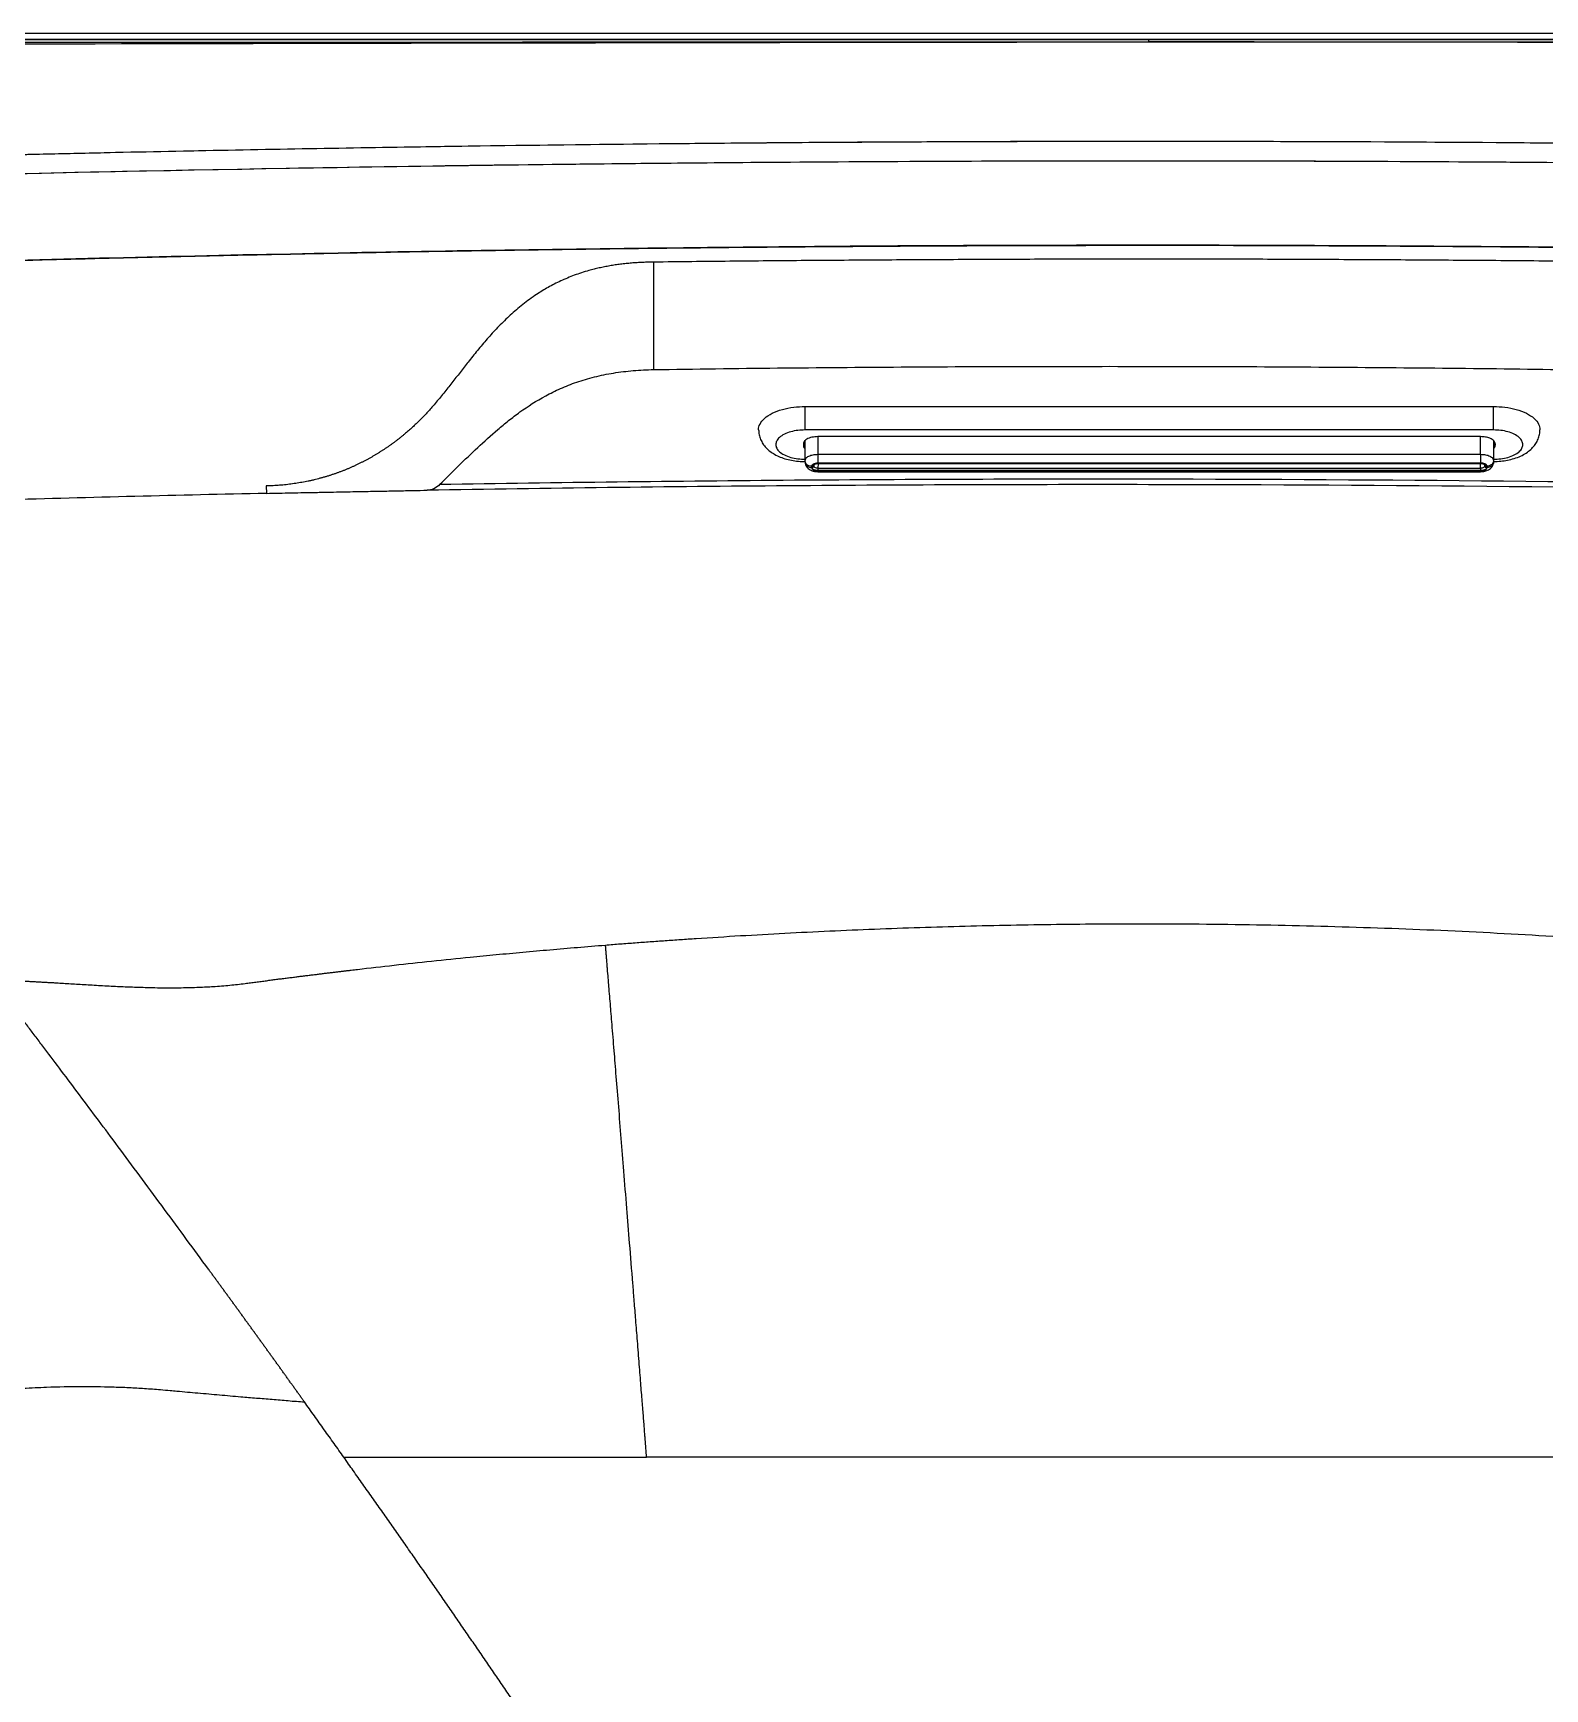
# Model space of a CAD drawing. Extents: x 412 to 492, y 622 to 766.
# Drawn here: x 439.18 to 456.75, y 703.9 to 723.15 of the extents above; entities that cross this region are included whole.
import ezdxf

# ---------------------------------------------------------------- set-up
doc = ezdxf.new("R2010")
doc.units = 0
doc.header["$MEASUREMENT"] = 0
doc.layers.add('1', color=4, linetype='Continuous')
doc.layers.add('GEOMETRY', color=4, linetype='Continuous', lineweight=25)

# ---------------------------------------------------------------- blocks, each defined once
blk = doc.blocks.new('2024 Beam 220V LL')
at = {"layer": 'GEOMETRY'}
for p, q in [((2.898, 80.388), (77.49, 80.388)), ((40.194, 80.312), (40.188, 80.312)), ((40.194, 80.312), (40.194, 80.286)), ((40.196, 80.312), (40.194, 80.312)), ((40.194, 80.286), (40.196, 80.286)), ((36.202, 76.049), (44.202, 76.049)), ((44.202, 75.776), (36.202, 75.776)), ((36.202, 75.419), (36.202, 75.651)), ((44.052, 75.698), (36.352, 75.698)), ((36.352, 75.698), (36.352, 75.493)), ((44.052, 75.493), (44.052, 75.698)), ((44.202, 75.652), (44.202, 75.419)), ((36.182, 75.613), (36.182, 75.598)), ((36.182, 75.612), (36.182, 75.599)), ((36.182, 75.599), (36.182, 75.598)), ((36.352, 75.493), (44.052, 75.493)), ((44.222, 75.598), (44.222, 75.613)), ((44.222, 75.613), (44.222, 75.598)), ((36.202, 75.403), (36.202, 75.419)), ((36.277, 75.354), (36.277, 75.338)), ((36.282, 75.339), (36.282, 75.353)), ((36.302, 75.37), (36.304, 75.375)), ((36.302, 75.356), (36.303, 75.371)), ((36.302, 75.37), (36.302, 75.356)), ((44.052, 75.391), (36.352, 75.391)), ((36.352, 75.388), (44.052, 75.388)), ((36.352, 75.386), (44.052, 75.386)), ((36.353, 75.385), (36.352, 75.331)), ((36.352, 75.331), (44.052, 75.331)), ((44.052, 75.304), (36.352, 75.304)), ((36.352, 75.301), (44.052, 75.301)), ((36.352, 75.291), (44.052, 75.291)), ((44.052, 75.331), (44.051, 75.386)), ((44.1, 75.376), (44.102, 75.37)), ((44.101, 75.371), (44.102, 75.356)), ((44.102, 75.356), (44.102, 75.37)), ((44.122, 75.353), (44.122, 75.339)), ((44.127, 75.338), (44.127, 75.354)), ((44.202, 75.419), (44.202, 75.403)), ((29.941, 75.126), (29.943, 75.039))]:
    blk.add_line(p, q, dxfattribs=at)
for points, knots in [([(77.49, 80.314), (77.466, 80.314), (77.441, 80.314), (77.393, 80.314), (77.32, 80.314), (77.15, 80.314), (76.81, 80.314), (76.13, 80.314), (74.77, 80.314), (73.605, 80.314), (71.274, 80.314), (69.72, 80.313), (65.058, 80.313), (61.95, 80.313), (52.626, 80.312), (46.41, 80.312), (33.978, 80.312), (27.762, 80.312), (18.438, 80.313), (15.33, 80.313), (10.668, 80.313), (9.114, 80.314), (6.783, 80.314), (5.618, 80.314), (4.258, 80.314), (3.578, 80.314), (3.238, 80.314), (3.068, 80.314), (2.995, 80.314), (2.947, 80.314), (2.922, 80.314), (2.898, 80.314)], [0, 0, 0, 0, 0.000977, 0.000977, 0.001953, 0.003906, 0.007813, 0.015625, 0.03125, 0.0625, 0.0625, 0.125, 0.125, 0.25, 0.25, 0.5, 0.5, 0.75, 0.75, 0.875, 0.875, 0.9375, 0.9375, 0.96875, 0.984375, 0.992187, 0.996094, 0.998047, 0.999023, 0.999023, 1, 1, 1, 1]), ([(40.188, 80.312), (37.359, 80.312), (34.514, 80.312), (31.295, 80.312), (30.937, 80.312), (30.219, 80.312), (29.86, 80.312), (28.778, 80.312), (28.053, 80.312), (25.866, 80.312), (24.393, 80.312), (22.532, 80.313), (22.159, 80.313), (21.411, 80.313), (21.036, 80.313), (19.901, 80.313), (19.135, 80.313), (16.806, 80.313), (15.214, 80.313), (13.175, 80.313), (12.765, 80.313), (11.94, 80.313), (11.523, 80.313), (10.256, 80.313), (9.391, 80.314), (8.284, 80.314), (8.061, 80.314), (7.613, 80.314), (7.388, 80.314), (6.707, 80.314), (6.244, 80.314), (5.304, 80.314), (4.827, 80.314), (4.095, 80.314), (3.848, 80.314), (3.474, 80.314), (3.349, 80.314), (3.16, 80.314), (3.096, 80.314), (3.017, 80.314), (3.001, 80.314), (2.977, 80.314), (2.969, 80.314), (2.953, 80.314), (2.946, 80.314), (2.936, 80.314), (2.933, 80.314), (2.926, 80.314), (2.922, 80.314), (2.912, 80.314), (2.905, 80.314), (2.898, 80.314)], [0.5000725, 0.5000725, 0.5000725, 0.5000725, 0.625, 0.625, 0.640625, 0.640625, 0.65625, 0.65625, 0.6875, 0.6875, 0.75, 0.75, 0.765625, 0.765625, 0.78125, 0.78125, 0.8125, 0.8125, 0.875, 0.875, 0.890625, 0.890625, 0.90625, 0.90625, 0.9375, 0.9375, 0.9453125, 0.9453125, 0.953125, 0.953125, 0.96875, 0.96875, 0.984375, 0.984375, 0.9921875, 0.9921875, 0.9960938, 0.9960938, 0.9980469, 0.9980469, 0.9985352, 0.9985352, 0.9987793, 0.9987793, 0.9990234, 0.9990234, 0.9992676, 0.9992676, 0.9995117, 0.9995117, 1, 1, 1, 1]), ([(2.947, 80.244), (2.95, 80.244), (2.953, 80.244), (2.959, 80.244), (2.969, 80.244), (2.99, 80.245), (3.032, 80.245), (3.117, 80.245), (3.287, 80.245), (3.626, 80.246), (4.305, 80.247), (5.663, 80.25), (6.827, 80.253), (9.155, 80.257), (10.707, 80.26), (15.363, 80.268), (18.467, 80.273), (24.675, 80.28), (27.778, 80.282), (33.986, 80.285), (37.09, 80.286), (43.298, 80.286), (46.402, 80.285), (52.61, 80.282), (55.713, 80.28), (61.921, 80.273), (65.025, 80.268), (71.233, 80.258), (74.337, 80.251), (77.441, 80.244)], [0, 0, 0, 0, 0.000122, 0.000122, 0.000244, 0.000488, 0.000977, 0.001953, 0.003906, 0.007812, 0.015625, 0.03125, 0.0625, 0.0625, 0.125, 0.125, 0.25, 0.25, 0.375, 0.375, 0.5, 0.5, 0.625, 0.625, 0.75, 0.75, 0.875, 0.875, 1, 1, 1, 1]), ([(15.104, 80.312), (15.202, 80.312), (15.967, 80.312), (17.398, 80.312), (19.398, 80.312), (21.398, 80.312), (23.398, 80.312), (26.065, 80.312), (28.731, 80.312), (31.398, 80.312), (33.398, 80.312), (35.398, 80.312), (37.197, 80.312), (38.794, 80.312), (39.724, 80.312), (40.188, 80.312)], [0, 0, 0, 0, 0.01173, 0.091461, 0.171192, 0.250924, 0.330655, 0.410386, 0.569849, 0.64958, 0.729311, 0.809043, 0.888774, 0.944503, 1, 1, 1, 1]), ([(20.61, 80.24), (23.874, 80.253), (27.138, 80.263), (33.666, 80.277), (36.93, 80.282), (40.194, 80.286)], [0, 0, 0, 0, 0.5, 0.5, 1, 1, 1, 1]), ([(77.49, 80.314), (77.482, 80.314), (77.475, 80.314), (77.464, 80.314), (77.46, 80.314), (77.453, 80.314), (77.449, 80.314), (77.436, 80.314), (77.428, 80.314), (77.412, 80.314), (77.404, 80.314), (77.38, 80.314), (77.364, 80.314), (77.285, 80.314), (77.222, 80.314), (77.032, 80.314), (76.907, 80.314), (76.533, 80.314), (76.287, 80.314), (75.555, 80.314), (75.078, 80.314), (74.138, 80.314), (73.676, 80.314), (72.994, 80.314), (72.769, 80.314), (72.322, 80.314), (72.099, 80.314), (70.993, 80.314), (70.128, 80.313), (68.861, 80.313), (68.444, 80.313), (67.619, 80.313), (67.209, 80.313), (65.17, 80.313), (63.578, 80.313), (61.25, 80.313), (60.484, 80.313), (59.349, 80.313), (58.974, 80.313), (58.226, 80.313), (57.853, 80.313), (55.993, 80.312), (54.52, 80.312), (52.333, 80.312), (51.608, 80.312), (50.526, 80.312), (50.167, 80.312), (49.449, 80.312), (49.091, 80.312), (45.871, 80.312), (43.025, 80.312), (40.196, 80.312)], [0, 0, 0, 0, 0.0004883, 0.0004883, 0.0007324, 0.0007324, 0.0009766, 0.0009766, 0.0012207, 0.0012207, 0.0014648, 0.0014648, 0.0019531, 0.0019531, 0.0039062, 0.0039062, 0.0078125, 0.0078125, 0.015625, 0.015625, 0.03125, 0.03125, 0.046875, 0.046875, 0.0546875, 0.0546875, 0.0625, 0.0625, 0.09375, 0.09375, 0.109375, 0.109375, 0.125, 0.125, 0.1875, 0.1875, 0.21875, 0.21875, 0.234375, 0.234375, 0.25, 0.25, 0.3125, 0.3125, 0.34375, 0.34375, 0.359375, 0.359375, 0.375, 0.375, 0.4999644, 0.4999644, 0.4999644, 0.4999644]), ([(40.196, 80.312), (40.362, 80.312), (41.195, 80.312), (42.694, 80.312), (45.361, 80.312), (48.027, 80.312), (50.694, 80.312), (52.694, 80.312), (54.694, 80.312), (56.694, 80.312), (58.694, 80.312), (60.694, 80.312), (62.874, 80.312), (64.388, 80.312), (65.235, 80.312)], [0, 0, 0, 0, 0.0199076, 0.0997807, 0.1796538, 0.3394, 0.4192731, 0.4991462, 0.5790193, 0.6588924, 0.7387655, 0.8186386, 0.8985117, 1, 1, 1, 1]), ([(59.78, 80.24), (56.516, 80.253), (53.252, 80.263), (46.724, 80.277), (43.46, 80.282), (40.196, 80.286)], [0, 0, 0, 0, 0.5, 0.5, 1, 1, 1, 1]), ([(75.665, 77.973), (72.713, 78.167), (69.759, 78.337), (63.849, 78.627), (60.894, 78.747), (56.459, 78.891), (54.981, 78.933), (52.023, 79.004), (50.544, 79.034), (46.107, 79.105), (43.149, 79.128), (38.712, 79.128), (37.233, 79.122), (34.275, 79.099), (32.796, 79.081), (28.359, 79.01), (25.402, 78.938), (19.491, 78.747), (16.536, 78.627), (10.628, 78.337), (7.675, 78.167), (4.723, 77.973)], [0, 0, 0, 0, 0.125, 0.125, 0.25, 0.25, 0.3125, 0.3125, 0.375, 0.375, 0.5, 0.5, 0.5625, 0.5625, 0.625, 0.625, 0.75, 0.75, 0.875, 0.875, 1, 1, 1, 1]), ([(77.502, 77.85), (77.203, 77.87), (76.873, 77.892), (76.424, 77.922), (76.332, 77.928), (76.148, 77.941), (76.055, 77.947), (75.915, 77.956), (75.868, 77.959), (75.815, 77.963), (75.81, 77.963), (75.802, 77.964), (75.801, 77.964), (75.799, 77.964), (75.799, 77.964), (75.795, 77.964), (75.791, 77.964), (75.772, 77.966), (75.752, 77.967), (75.669, 77.972), (75.582, 77.978), (75.406, 77.99), (75.339, 77.994), (75.228, 78.001), (75.189, 78.004), (75.112, 78.009), (75.073, 78.011), (74.88, 78.024), (74.724, 78.034), (74.25, 78.064), (73.929, 78.084), (73.436, 78.115), (73.27, 78.125), (73.019, 78.14), (72.936, 78.145), (72.764, 78.156), (72.677, 78.161), (72.229, 78.188), (71.839, 78.211), (70.577, 78.284), (69.611, 78.338), (68.452, 78.399), (68.383, 78.402), (68.249, 78.409), (68.183, 78.413), (67.991, 78.422), (67.869, 78.429), (67.521, 78.446), (67.313, 78.457), (66.765, 78.484), (66.498, 78.497), (66.245, 78.509), (66.185, 78.512), (66.141, 78.514), (66.134, 78.514), (66.119, 78.515), (66.112, 78.516), (66.089, 78.517), (66.074, 78.517), (65.999, 78.521), (65.94, 78.524), (65.409, 78.549), (64.971, 78.569), (64.365, 78.596), (64.172, 78.605), (63.894, 78.617), (63.804, 78.621), (63.624, 78.629), (63.534, 78.632), (62.021, 78.697), (60.735, 78.746), (59.445, 78.792), (59.305, 78.797), (59.025, 78.807), (58.885, 78.811), (58.47, 78.825), (58.196, 78.835), (57.384, 78.861), (56.854, 78.877), (55.82, 78.908), (55.315, 78.922), (54.577, 78.941), (54.332, 78.948), (53.846, 78.96), (53.605, 78.966), (52.403, 78.995), (51.465, 79.014), (50.322, 79.036), (50.095, 79.04), (49.641, 79.048), (49.415, 79.052), (48.74, 79.063), (48.292, 79.069), (47.402, 79.082), (46.96, 79.087), (46.082, 79.097), (45.646, 79.102), (44.341, 79.114), (43.475, 79.119), (42.183, 79.125), (41.753, 79.126), (40.895, 79.128), (40.467, 79.128), (39.179, 79.128), (38.319, 79.126), (37.026, 79.12), (36.596, 79.117), (35.73, 79.111), (35.295, 79.107), (33.985, 79.094), (33.104, 79.084), (31.992, 79.068), (31.769, 79.064), (31.321, 79.057), (31.096, 79.054), (30.417, 79.042), (29.96, 79.034), (29.037, 79.016), (28.572, 79.007), (27.867, 78.991), (27.631, 78.986), (27.157, 78.975), (26.917, 78.969), (25.708, 78.939), (24.705, 78.912), (23.408, 78.873), (23.146, 78.865), (22.618, 78.848), (22.348, 78.84), (21.523, 78.812), (20.952, 78.793), (19.767, 78.75), (19.152, 78.726), (18.437, 78.698), (18.358, 78.695), (18.196, 78.688), (18.114, 78.685), (17.861, 78.675), (17.686, 78.667), (17.143, 78.645), (16.755, 78.628), (15.927, 78.592), (15.488, 78.572), (14.79, 78.54), (14.551, 78.529), (14.183, 78.511), (14.059, 78.505), (13.807, 78.493), (13.68, 78.487), (13.046, 78.456), (12.538, 78.43), (11.778, 78.39), (11.525, 78.377), (11.015, 78.35), (10.759, 78.336), (10.244, 78.308), (9.986, 78.293), (9.595, 78.271), (9.465, 78.264), (9.203, 78.249), (9.072, 78.241), (8.425, 78.204), (7.924, 78.174), (6.469, 78.086), (5.564, 78.028), (4.723, 77.973)], [0, 0, 0, 0, 0.25, 0.25, 0.3125, 0.3125, 0.375, 0.375, 0.40625, 0.40625, 0.410156, 0.410156, 0.411133, 0.411133, 0.411255, 0.411255, 0.411377, 0.411377, 0.411621, 0.411621, 0.412109, 0.412109, 0.412354, 0.412354, 0.412476, 0.412476, 0.412598, 0.412598, 0.413086, 0.413086, 0.414062, 0.414062, 0.414551, 0.414551, 0.414795, 0.414795, 0.415039, 0.415039, 0.416016, 0.416016, 0.417969, 0.417969, 0.418091, 0.418091, 0.418213, 0.418213, 0.418457, 0.418457, 0.418945, 0.418945, 0.419922, 0.419922, 0.42041, 0.42041, 0.420532, 0.420532, 0.420654, 0.420654, 0.420898, 0.420898, 0.421875, 0.421875, 0.429688, 0.429688, 0.433594, 0.433594, 0.435547, 0.435547, 0.4375, 0.4375, 0.46875, 0.46875, 0.472656, 0.472656, 0.476562, 0.476562, 0.484375, 0.484375, 0.5, 0.5, 0.515625, 0.515625, 0.523438, 0.523438, 0.53125, 0.53125, 0.5625, 0.5625, 0.570312, 0.570312, 0.578125, 0.578125, 0.59375, 0.59375, 0.609375, 0.609375, 0.625, 0.625, 0.65625, 0.65625, 0.671875, 0.671875, 0.6875, 0.6875, 0.71875, 0.71875, 0.734375, 0.734375, 0.75, 0.75, 0.78125, 0.78125, 0.789062, 0.789062, 0.796875, 0.796875, 0.8125, 0.8125, 0.828125, 0.828125, 0.835938, 0.835938, 0.84375, 0.84375, 0.875, 0.875, 0.882812, 0.882812, 0.890625, 0.890625, 0.90625, 0.90625, 0.921875, 0.921875, 0.923828, 0.923828, 0.925781, 0.925781, 0.929688, 0.929688, 0.9375, 0.9375, 0.945312, 0.945312, 0.949219, 0.949219, 0.951172, 0.951172, 0.953125, 0.953125, 0.960938, 0.960938, 0.964844, 0.964844, 0.96875, 0.96875, 0.972656, 0.972656, 0.974609, 0.974609, 0.976562, 0.976562, 0.984375, 0.984375, 1, 1, 1, 1]), ([(2.903, 77.659), (2.948, 77.663), (3.041, 77.671), (3.18, 77.683), (3.324, 77.695), (3.514, 77.711), (3.752, 77.729), (4.035, 77.75), (4.32, 77.77), (4.546, 77.785), (4.736, 77.797), (4.925, 77.809), (5.456, 77.842), (6.308, 77.895), (7.821, 77.985), (9.714, 78.091), (14.257, 78.328), (21.076, 78.612), (28.656, 78.804), (34.722, 78.885), (39.273, 78.91), (43.825, 78.899), (48.378, 78.853), (52.926, 78.77), (56.72, 78.671), (59.752, 78.574), (62.028, 78.491), (64.299, 78.399), (66.115, 78.318), (67.478, 78.254), (68.389, 78.209), (69.299, 78.163), (70.209, 78.115), (71.118, 78.066), (72.027, 78.015), (72.934, 77.963), (73.841, 77.909), (74.748, 77.854), (75.352, 77.816), (75.653, 77.797)], [0, 0, 0, 0, 0.0018806, 0.0038097, 0.0057873, 0.0078135, 0.0116509, 0.0156271, 0.0195067, 0.0234405, 0.0249666, 0.0273473, 0.031254, 0.0468746, 0.0625062, 0.0937276, 0.1250027, 0.249979, 0.3749631, 0.4374112, 0.4999706, 0.5625079, 0.6249743, 0.6875968, 0.7499819, 0.7813387, 0.8126247, 0.8438405, 0.8749866, 0.8875255, 0.900056, 0.9125781, 0.9250917, 0.9375971, 0.9500941, 0.9625829, 0.9750635, 0.9875358, 1, 1, 1, 1]), ([(4.734, 77.797), (10.637, 78.172), (16.543, 78.448), (25.408, 78.723), (28.364, 78.791), (32.799, 78.859), (34.278, 78.876), (37.235, 78.899), (38.713, 78.905), (43.149, 78.905), (46.105, 78.882), (50.541, 78.814), (52.019, 78.786), (54.975, 78.717), (56.453, 78.677), (60.887, 78.54), (63.841, 78.425), (69.749, 78.147), (72.702, 77.984), (75.653, 77.797)], [0, 0, 0, 0, 0.25, 0.25, 0.375, 0.375, 0.4375, 0.4375, 0.5, 0.5, 0.625, 0.625, 0.6875, 0.6875, 0.75, 0.75, 0.875, 0.875, 1, 1, 1, 1]), ([(57.915, 77.604), (52, 77.817), (46.089, 77.923), (40, 77.922), (39.816, 77.922), (39.447, 77.922), (39.263, 77.921), (38.71, 77.92), (38.341, 77.919), (37.235, 77.914), (36.497, 77.909), (34.284, 77.888), (32.807, 77.868), (28.374, 77.789), (25.416, 77.709), (22.454, 77.603)], [0, 0, 0, 0, 0.5, 0.5, 0.515625, 0.515625, 0.53125, 0.53125, 0.5625, 0.5625, 0.625, 0.625, 0.75, 0.75, 1, 1, 1, 1]), ([(22.454, 77.603), (22.602, 77.608), (22.898, 77.618), (23.342, 77.634), (23.786, 77.649), (24.231, 77.663), (24.675, 77.677), (25.119, 77.691), (25.563, 77.704), (26.007, 77.717), (26.45, 77.73), (26.894, 77.742), (27.338, 77.754), (27.782, 77.765), (28.225, 77.776), (28.669, 77.787), (29.113, 77.797), (29.556, 77.807), (30, 77.816), (30.443, 77.825), (30.886, 77.834), (31.33, 77.842), (31.773, 77.85), (32.216, 77.857), (32.659, 77.864), (33.102, 77.871), (33.545, 77.877), (33.988, 77.883), (34.431, 77.888), (34.874, 77.893), (35.317, 77.898), (35.76, 77.902), (36.202, 77.906), (36.645, 77.909), (37.087, 77.912), (37.53, 77.915), (37.973, 77.917), (38.415, 77.919), (38.857, 77.92), (39.3, 77.921), (39.742, 77.922), (40.332, 77.922), (41.07, 77.922), (41.956, 77.919), (42.842, 77.915), (43.728, 77.91), (44.614, 77.903), (45.5, 77.894), (46.387, 77.884), (47.273, 77.872), (48.159, 77.858), (49.046, 77.843), (49.932, 77.827), (50.819, 77.808), (51.706, 77.788), (52.592, 77.767), (53.479, 77.744), (54.366, 77.719), (55.253, 77.693), (56.14, 77.665), (57.028, 77.635), (57.619, 77.614), (57.915, 77.604)], [0, 0, 0, 0, 0.012534, 0.025066, 0.037597, 0.050125, 0.062652, 0.075177, 0.0877, 0.100221, 0.112741, 0.125258, 0.137774, 0.150288, 0.1628, 0.175311, 0.18782, 0.200327, 0.212832, 0.225335, 0.237837, 0.250338, 0.262836, 0.275333, 0.287828, 0.300321, 0.312813, 0.325304, 0.337792, 0.350279, 0.362764, 0.375248, 0.38773, 0.400211, 0.41269, 0.425167, 0.437643, 0.450118, 0.462591, 0.475062, 0.487532, 0.5, 0.524974, 0.549951, 0.574929, 0.59991, 0.624894, 0.64988, 0.674869, 0.69986, 0.724855, 0.749852, 0.774852, 0.799855, 0.824862, 0.849871, 0.874884, 0.8999, 0.92492, 0.949943, 0.97497, 1, 1, 1, 1]), ([(45.944, 77.726), (45.797, 77.728), (45.502, 77.731), (45.059, 77.736), (44.617, 77.74), (44.175, 77.744), (43.732, 77.747), (43.29, 77.75), (42.848, 77.753), (42.406, 77.755), (41.963, 77.757), (41.521, 77.759), (41.079, 77.76), (40.636, 77.76), (40.194, 77.76), (39.752, 77.76), (39.309, 77.76), (38.867, 77.759), (38.425, 77.757), (37.982, 77.755), (37.54, 77.753), (37.098, 77.75), (36.656, 77.747), (36.213, 77.744), (35.771, 77.74), (35.329, 77.736), (34.886, 77.731), (34.591, 77.728), (34.444, 77.726)], [0, 0, 0, 0, 0.038463, 0.076925, 0.115387, 0.153849, 0.192311, 0.230772, 0.269234, 0.307695, 0.346156, 0.384617, 0.423078, 0.461539, 0.5, 0.538461, 0.576922, 0.615383, 0.653844, 0.692306, 0.730767, 0.769228, 0.80769, 0.846151, 0.884613, 0.923075, 0.961538, 1, 1, 1, 1]), ([(34.444, 77.726), (34.433, 77.726), (34.412, 77.725), (34.379, 77.725), (34.347, 77.724), (34.315, 77.723), (34.282, 77.721), (34.25, 77.72), (34.218, 77.718), (34.186, 77.715), (34.153, 77.712), (34.121, 77.709), (34.09, 77.706), (34.058, 77.702), (34.026, 77.698), (33.995, 77.693), (33.963, 77.688), (33.932, 77.683), (33.901, 77.677), (33.87, 77.671), (33.84, 77.665), (33.809, 77.658), (33.779, 77.651), (33.749, 77.644), (33.72, 77.636), (33.641, 77.615), (33.518, 77.575), (33.36, 77.509), (33.214, 77.434), (33.066, 77.343), (32.919, 77.235), (32.774, 77.11), (32.643, 76.982), (32.521, 76.85), (32.408, 76.716), (32.319, 76.606), (32.252, 76.52), (32.205, 76.46), (32.157, 76.399), (32.11, 76.339), (32.063, 76.279), (32.015, 76.218), (31.966, 76.158), (31.916, 76.099), (31.882, 76.059), (31.865, 76.039)], [0, 0, 0, 0, 0.007812, 0.015626, 0.02344, 0.031255, 0.039069, 0.046883, 0.054695, 0.062508, 0.070321, 0.078134, 0.085947, 0.09376, 0.101573, 0.109386, 0.1172, 0.125014, 0.132828, 0.140642, 0.148457, 0.156272, 0.164086, 0.1719, 0.179714, 0.187527, 0.234374, 0.281232, 0.328104, 0.374972, 0.437435, 0.499953, 0.562457, 0.62496, 0.68746, 0.749972, 0.777757, 0.805542, 0.833327, 0.86111, 0.88889, 0.916669, 0.944445, 0.972221, 1, 1, 1, 1]), ([(34.444, 76.477), (34.444, 76.501), (34.444, 76.548), (34.444, 76.621), (34.444, 76.71), (34.444, 76.813), (34.444, 76.925), (34.444, 77.028), (34.444, 77.122), (34.444, 77.219), (34.444, 77.333), (34.444, 77.466), (34.444, 77.601), (34.444, 77.687), (34.444, 77.726)], [0, 0, 0, 0, 0.056275, 0.11424, 0.173899, 0.271018, 0.360858, 0.443449, 0.518814, 0.586953, 0.675628, 0.79348, 0.906297, 1, 1, 1, 1]), ([(31.958, 75.144), (32.029, 75.216), (32.102, 75.287), (32.248, 75.43), (32.322, 75.501), (32.473, 75.642), (32.551, 75.712), (32.672, 75.816), (32.713, 75.85), (32.799, 75.918), (32.843, 75.952), (32.981, 76.051), (33.079, 76.114), (33.215, 76.187), (33.243, 76.202), (33.3, 76.23), (33.33, 76.244), (33.42, 76.284), (33.483, 76.309), (33.614, 76.354), (33.682, 76.374), (33.79, 76.401), (33.827, 76.41), (33.901, 76.425), (33.938, 76.431), (34.052, 76.45), (34.128, 76.459), (34.245, 76.469), (34.285, 76.471), (34.364, 76.475), (34.404, 76.477), (34.444, 76.477)], [0, 0, 0, 0, 0.125, 0.125, 0.25, 0.25, 0.375, 0.375, 0.4375, 0.4375, 0.5, 0.5, 0.625, 0.625, 0.65625, 0.65625, 0.6875, 0.6875, 0.75, 0.75, 0.8125, 0.8125, 0.84375, 0.84375, 0.875, 0.875, 0.9375, 0.9375, 0.96875, 0.96875, 1, 1, 1, 1]), ([(34.444, 76.477), (34.923, 76.485), (35.402, 76.491), (36.361, 76.501), (36.84, 76.505), (38.277, 76.514), (39.236, 76.516), (41.152, 76.514), (42.111, 76.509), (44.027, 76.492), (44.986, 76.48), (45.944, 76.463)], [0, 0, 0, 0, 0.125, 0.125, 0.25, 0.25, 0.5, 0.5, 0.75, 0.75, 1, 1, 1, 1]), ([(31.865, 76.039), (31.859, 76.032), (31.846, 76.018), (31.827, 75.996), (31.807, 75.975), (31.788, 75.953), (31.767, 75.932), (31.747, 75.911), (31.726, 75.89), (31.705, 75.869), (31.683, 75.848), (31.661, 75.828), (31.639, 75.807), (31.617, 75.787), (31.594, 75.767), (31.571, 75.747), (31.548, 75.727), (31.524, 75.708), (31.5, 75.688), (31.476, 75.669), (31.451, 75.65), (31.426, 75.631), (31.401, 75.613), (31.375, 75.595), (31.349, 75.576), (31.323, 75.559), (31.296, 75.541), (31.269, 75.524), (31.242, 75.507), (31.215, 75.49), (31.187, 75.474), (31.159, 75.457), (31.13, 75.441), (31.102, 75.426), (31.072, 75.411), (31.043, 75.396), (31.013, 75.381), (30.983, 75.367), (30.953, 75.353), (30.923, 75.339), (30.892, 75.326), (30.86, 75.313), (30.829, 75.3), (30.797, 75.288), (30.765, 75.276), (30.732, 75.265), (30.7, 75.254), (30.667, 75.243), (30.633, 75.233), (30.599, 75.223), (30.565, 75.214), (30.531, 75.205), (30.497, 75.196), (30.462, 75.188), (30.426, 75.18), (30.391, 75.173), (30.355, 75.167), (30.319, 75.16), (30.283, 75.155), (30.246, 75.149), (30.209, 75.144), (30.171, 75.14), (30.134, 75.136), (30.096, 75.133), (30.058, 75.13), (30.019, 75.128), (29.98, 75.127), (29.954, 75.126), (29.941, 75.126)], [0, 0, 0, 0, 0.016137, 0.032274, 0.04841, 0.064541, 0.080664, 0.096776, 0.112874, 0.128956, 0.145018, 0.161057, 0.177072, 0.193059, 0.209017, 0.224942, 0.240832, 0.256686, 0.272501, 0.288275, 0.304006, 0.319693, 0.335333, 0.350926, 0.36647, 0.381964, 0.397406, 0.412795, 0.428132, 0.443414, 0.458642, 0.473816, 0.488934, 0.503998, 0.519008, 0.533963, 0.548865, 0.563715, 0.578513, 0.593261, 0.607961, 0.622614, 0.637223, 0.65179, 0.666317, 0.680808, 0.695265, 0.709693, 0.724095, 0.738474, 0.752837, 0.767186, 0.781527, 0.795866, 0.810207, 0.824558, 0.838924, 0.853311, 0.867727, 0.882178, 0.896672, 0.911216, 0.925819, 0.940488, 0.955232, 0.97006, 0.984979, 1, 1, 1, 1]), ([(35.662, 75.779), (35.662, 75.779), (35.656, 75.801), (35.676, 75.847), (35.725, 75.913), (35.815, 75.972), (35.933, 76.017), (36.066, 76.044), (36.158, 76.048), (36.202, 76.049)], [0, 0, 0, 0, 0.000028, 0.157031, 0.325372, 0.500014, 0.674656, 0.842997, 1, 1, 1, 1]), ([(36.202, 75.776), (36.202, 75.793), (36.202, 75.829), (36.202, 75.909), (36.202, 75.987), (36.202, 76.029), (36.202, 76.049)], [0, 0, 0, 0, 0.270261, 0.562429, 0.789736, 1, 1, 1, 1]), ([(44.202, 76.049), (44.246, 76.048), (44.338, 76.044), (44.471, 76.017), (44.589, 75.972), (44.677, 75.913), (44.732, 75.847), (44.739, 75.801), (44.742, 75.779)], [0, 0, 0, 0, 0.15707, 0.325484, 0.500201, 0.674919, 0.843333, 1, 1, 1, 1]), ([(44.202, 75.776), (44.202, 75.793), (44.202, 75.829), (44.202, 75.909), (44.202, 75.987), (44.202, 76.029), (44.202, 76.049)], [0, 0, 0, 0, 0.270261, 0.562429, 0.789736, 1, 1, 1, 1]), ([(35.662, 75.779), (35.663, 75.759), (35.665, 75.72), (35.684, 75.665), (35.711, 75.614), (35.748, 75.568), (35.793, 75.527), (35.848, 75.491), (35.913, 75.46), (35.985, 75.435), (36.063, 75.419), (36.136, 75.41), (36.183, 75.409), (36.202, 75.409)], [0, 0, 0, 0, 0.083605, 0.166072, 0.248098, 0.331994, 0.420096, 0.514351, 0.615021, 0.719539, 0.82373, 0.926727, 1, 1, 1, 1]), ([(36.202, 75.776), (36.174, 75.775), (36.116, 75.773), (36.033, 75.756), (35.958, 75.728), (35.902, 75.69), (35.869, 75.649), (35.858, 75.606), (35.869, 75.563), (35.902, 75.521), (35.958, 75.484), (36.033, 75.456), (36.116, 75.439), (36.174, 75.437), (36.202, 75.436)], [0, 0, 0, 0, 0.078504, 0.162677, 0.25, 0.337323, 0.421496, 0.5, 0.578504, 0.662677, 0.75, 0.837323, 0.921496, 1, 1, 1, 1]), ([(36.352, 75.698), (36.328, 75.697), (36.278, 75.694), (36.221, 75.671), (36.188, 75.642), (36.184, 75.623), (36.182, 75.613)], [0, 0, 0, 0, 0.270261, 0.562429, 0.789736, 1, 1, 1, 1]), ([(44.222, 75.613), (44.219, 75.625), (44.213, 75.65), (44.167, 75.679), (44.11, 75.696), (44.071, 75.697), (44.052, 75.698)], [0, 0, 0, 0, 0.2702613, 0.5624294, 0.7897364, 1, 1, 1, 1]), ([(44.202, 75.409), (44.217, 75.409), (44.258, 75.41), (44.327, 75.417), (44.406, 75.432), (44.482, 75.456), (44.55, 75.487), (44.609, 75.526), (44.657, 75.569), (44.695, 75.617), (44.722, 75.668), (44.739, 75.723), (44.741, 75.761), (44.741, 75.779)], [0, 0, 0, 0, 0.055644, 0.158184, 0.262003, 0.368232, 0.478088, 0.577167, 0.669917, 0.756928, 0.840125, 0.921192, 1, 1, 1, 1]), ([(44.202, 75.436), (44.23, 75.437), (44.288, 75.439), (44.371, 75.456), (44.445, 75.484), (44.502, 75.521), (44.535, 75.563), (44.545, 75.606), (44.535, 75.649), (44.502, 75.69), (44.445, 75.728), (44.371, 75.756), (44.288, 75.773), (44.23, 75.775), (44.202, 75.776)], [0, 0, 0, 0, 0.078504, 0.162677, 0.25, 0.337323, 0.421496, 0.5, 0.578504, 0.662677, 0.75, 0.837323, 0.921496, 1, 1, 1, 1]), ([(36.182, 75.598), (36.183, 75.586), (36.184, 75.571), (36.2, 75.561), (36.202, 75.56)], [0, 0, 0, 0, 0.899317, 1, 1, 1, 1]), ([(36.202, 75.419), (36.204, 75.429), (36.209, 75.448), (36.243, 75.473), (36.293, 75.49), (36.332, 75.492), (36.352, 75.493)], [0, 0, 0, 0, 0.249998, 0.5000128, 0.7500238, 1, 1, 1, 1]), ([(36.352, 75.493), (36.352, 75.483), (36.352, 75.463), (36.352, 75.431), (36.352, 75.406), (36.352, 75.396), (36.352, 75.391)], [0, 0, 0, 0, 0.270372, 0.562401, 0.789626, 1, 1, 1, 1]), ([(44.052, 75.493), (44.052, 75.483), (44.052, 75.463), (44.052, 75.431), (44.052, 75.406), (44.052, 75.396), (44.052, 75.391)], [0, 0, 0, 0, 0.270372, 0.562401, 0.789626, 1, 1, 1, 1]), ([(44.052, 75.493), (44.072, 75.492), (44.111, 75.49), (44.16, 75.473), (44.195, 75.448), (44.2, 75.429), (44.202, 75.419)], [0, 0, 0, 0, 0.250034, 0.500031, 0.750011, 1, 1, 1, 1]), ([(44.202, 75.561), (44.206, 75.564), (44.22, 75.575), (44.221, 75.589), (44.222, 75.598)], [0, 0, 0, 0, 0.285813, 1, 1, 1, 1]), ([(36.277, 75.354), (36.266, 75.355), (36.244, 75.357), (36.219, 75.375), (36.204, 75.397), (36.203, 75.412), (36.202, 75.419)], [0, 0, 0, 0, 0.270261, 0.562429, 0.789736, 1, 1, 1, 1]), ([(36.202, 75.403), (36.203, 75.394), (36.206, 75.375), (36.226, 75.353), (36.252, 75.34), (36.269, 75.339), (36.277, 75.338)], [0, 0, 0, 0, 0.270261, 0.562429, 0.789736, 1, 1, 1, 1]), ([(36.203, 75.391), (36.206, 75.378), (36.213, 75.35), (36.242, 75.323), (36.271, 75.307), (36.297, 75.297), (36.324, 75.292), (36.343, 75.291), (36.352, 75.291)], [0, 0, 0, 0, 0.234168, 0.483394, 0.611635, 0.740815, 0.870381, 1, 1, 1, 1]), ([(36.352, 75.391), (36.341, 75.391), (36.319, 75.389), (36.294, 75.379), (36.28, 75.367), (36.278, 75.358), (36.277, 75.354)], [0, 0, 0, 0, 0.279591, 0.559216, 0.779611, 1, 1, 1, 1]), ([(36.277, 75.338), (36.278, 75.333), (36.281, 75.322), (36.301, 75.309), (36.326, 75.302), (36.343, 75.301), (36.352, 75.301)], [0, 0, 0, 0, 0.2796186, 0.5592342, 0.7796155, 1, 1, 1, 1]), ([(36.282, 75.353), (36.284, 75.359), (36.286, 75.369), (36.305, 75.38), (36.328, 75.387), (36.344, 75.388), (36.352, 75.388)], [0, 0, 0, 0, 0.2796178, 0.5592332, 0.7796148, 1, 1, 1, 1]), ([(36.302, 75.37), (36.302, 75.368), (36.301, 75.363), (36.296, 75.357), (36.289, 75.354), (36.284, 75.354), (36.282, 75.353)], [0, 0, 0, 0, 0.270502, 0.562367, 0.789496, 1, 1, 1, 1]), ([(36.302, 75.356), (36.302, 75.353), (36.301, 75.348), (36.296, 75.342), (36.289, 75.339), (36.284, 75.339), (36.282, 75.339)], [0, 0, 0, 0, 0.2704983, 0.5623681, 0.7894996, 1, 1, 1, 1]), ([(36.352, 75.304), (36.342, 75.304), (36.321, 75.306), (36.298, 75.315), (36.285, 75.326), (36.283, 75.335), (36.282, 75.339)], [0, 0, 0, 0, 0.279599, 0.559224, 0.779618, 1, 1, 1, 1]), ([(36.352, 75.331), (36.346, 75.331), (36.333, 75.332), (36.316, 75.337), (36.305, 75.346), (36.303, 75.352), (36.302, 75.356)], [0, 0, 0, 0, 0.24999, 0.500001, 0.75001, 1, 1, 1, 1]), ([(36.304, 75.375), (36.304, 75.375), (36.306, 75.375), (36.311, 75.378), (36.319, 75.381), (36.327, 75.383), (36.339, 75.385), (36.348, 75.386), (36.352, 75.386)], [0, 0, 0, 0, 0.131643, 0.357049, 0.492118, 0.643696, 0.812754, 1, 1, 1, 1]), ([(36.352, 75.388), (36.352, 75.387), (36.352, 75.385), (36.352, 75.386), (36.352, 75.386)], [0, 0, 0, 0, 0.808232, 1, 1, 1, 1]), ([(36.352, 75.331), (36.352, 75.328), (36.352, 75.323), (36.352, 75.314), (36.352, 75.307), (36.352, 75.305), (36.352, 75.304)], [0, 0, 0, 0, 0.270372, 0.562401, 0.789626, 1, 1, 1, 1]), ([(36.352, 75.292), (36.352, 75.292), (36.352, 75.291), (36.352, 75.297), (36.352, 75.301)], [0, 0, 0, 0, 0.350396, 1, 1, 1, 1]), ([(44.052, 75.291), (44.064, 75.291), (44.092, 75.292), (44.128, 75.304), (44.158, 75.321), (44.179, 75.339), (44.195, 75.363), (44.199, 75.382), (44.201, 75.391)], [0, 0, 0, 0, 0.172011, 0.389885, 0.520135, 0.665472, 0.825799, 1, 1, 1, 1]), ([(44.127, 75.354), (44.126, 75.359), (44.123, 75.37), (44.103, 75.383), (44.078, 75.39), (44.061, 75.391), (44.052, 75.391)], [0, 0, 0, 0, 0.279607, 0.55922, 0.779595, 1, 1, 1, 1]), ([(44.052, 75.388), (44.062, 75.388), (44.082, 75.386), (44.105, 75.377), (44.119, 75.366), (44.121, 75.357), (44.122, 75.353)], [0, 0, 0, 0, 0.279619, 0.559235, 0.779616, 1, 1, 1, 1]), ([(44.052, 75.386), (44.052, 75.386), (44.052, 75.386), (44.052, 75.387), (44.052, 75.388)], [0, 0, 0, 0, 0.350671, 1, 1, 1, 1]), ([(44.052, 75.386), (44.058, 75.386), (44.07, 75.385), (44.085, 75.381), (44.096, 75.378), (44.099, 75.376), (44.101, 75.375)], [0, 0, 0, 0, 0.233943, 0.479814, 0.734758, 1, 1, 1, 1]), ([(44.102, 75.356), (44.101, 75.352), (44.099, 75.346), (44.088, 75.337), (44.071, 75.332), (44.058, 75.331), (44.052, 75.331)], [0, 0, 0, 0, 0.249993, 0.499971, 0.749966, 1, 1, 1, 1]), ([(44.122, 75.339), (44.12, 75.333), (44.118, 75.323), (44.099, 75.312), (44.076, 75.305), (44.06, 75.304), (44.052, 75.304)], [0, 0, 0, 0, 0.279615, 0.559229, 0.779599, 1, 1, 1, 1]), ([(44.052, 75.301), (44.063, 75.301), (44.085, 75.303), (44.11, 75.313), (44.124, 75.325), (44.126, 75.334), (44.127, 75.338)], [0, 0, 0, 0, 0.2795906, 0.5592155, 0.7796115, 1, 1, 1, 1]), ([(44.052, 75.331), (44.052, 75.328), (44.052, 75.323), (44.052, 75.314), (44.052, 75.307), (44.052, 75.305), (44.052, 75.304)], [0, 0, 0, 0, 0.270372, 0.562401, 0.789626, 1, 1, 1, 1]), ([(44.052, 75.292), (44.052, 75.292), (44.052, 75.291), (44.052, 75.297), (44.052, 75.301)], [0, 0, 0, 0, 0.350338, 1, 1, 1, 1]), ([(44.102, 75.37), (44.102, 75.368), (44.103, 75.363), (44.108, 75.357), (44.115, 75.354), (44.119, 75.354), (44.122, 75.353)], [0, 0, 0, 0, 0.270502, 0.562367, 0.789496, 1, 1, 1, 1]), ([(44.102, 75.356), (44.102, 75.353), (44.103, 75.348), (44.108, 75.342), (44.115, 75.339), (44.119, 75.339), (44.122, 75.339)], [0, 0, 0, 0, 0.2704983, 0.5623681, 0.7894996, 1, 1, 1, 1]), ([(44.202, 75.419), (44.201, 75.41), (44.198, 75.39), (44.178, 75.369), (44.152, 75.356), (44.135, 75.355), (44.127, 75.354)], [0, 0, 0, 0, 0.270261, 0.562429, 0.789736, 1, 1, 1, 1]), ([(44.202, 75.403), (44.201, 75.394), (44.198, 75.375), (44.178, 75.353), (44.152, 75.34), (44.135, 75.339), (44.127, 75.338)], [0, 0, 0, 0, 0.270261, 0.562429, 0.789736, 1, 1, 1, 1]), ([(29.943, 75.039), (29.992, 75.04), (30.041, 75.041), (30.138, 75.043), (30.186, 75.044), (30.33, 75.047), (30.425, 75.049), (30.542, 75.051), (30.565, 75.052), (30.611, 75.052), (30.634, 75.053), (30.701, 75.054), (30.745, 75.055), (30.874, 75.058), (30.957, 75.059), (31.075, 75.061), (31.114, 75.062), (31.19, 75.064), (31.226, 75.064), (31.333, 75.066), (31.4, 75.067), (31.528, 75.07), (31.588, 75.071), (31.703, 75.073), (31.758, 75.074), (31.81, 75.075)], [0, 0, 0, 0, 0.0625, 0.0625, 0.125, 0.125, 0.25, 0.25, 0.28125, 0.28125, 0.3125, 0.3125, 0.375, 0.375, 0.5, 0.5, 0.5625, 0.5625, 0.625, 0.625, 0.75, 0.75, 0.875, 0.875, 1, 1, 1, 1]), ([(31.958, 75.144), (31.935, 75.121), (31.912, 75.104), (31.875, 75.087), (31.862, 75.082), (31.836, 75.076), (31.823, 75.075), (31.81, 75.075)], [0, 0, 0, 0, 0.5, 0.5, 0.75, 0.75, 1, 1, 1, 1]), ([(48.577, 75.056), (45.783, 75.108), (42.988, 75.136), (38.796, 75.142), (37.399, 75.137), (35.303, 75.121), (34.604, 75.114), (33.207, 75.097), (32.508, 75.087), (31.81, 75.075)], [0, 0, 0, 0, 0.5, 0.5, 0.75, 0.75, 0.875, 0.875, 1, 1, 1, 1]), ([(31.958, 75.144), (32.645, 75.156), (33.331, 75.166), (34.705, 75.182), (35.391, 75.189), (37.452, 75.205), (38.825, 75.209), (42.945, 75.203), (45.692, 75.176), (48.439, 75.126)], [0, 0, 0, 0, 0.125, 0.125, 0.25, 0.25, 0.5, 0.5, 1, 1, 1, 1]), ([(29.943, 75.039), (28.923, 75.017), (26.427, 74.955), (23.931, 74.87), (22.454, 74.813)], [0, 0, 0, 0, 0.0862351, 0.2112351, 0.2112351, 0.2112351, 0.2112351]), ([(33.882, 69.79), (33.94, 69.795), (34.054, 69.804), (34.228, 69.817), (34.402, 69.83), (34.578, 69.842), (34.756, 69.855), (35.219, 69.886), (35.97, 69.93), (37.012, 69.979), (38.065, 70.013), (39.128, 70.034), (40.285, 70.041), (41.528, 70.029), (42.851, 69.994), (44.159, 69.938), (45.142, 69.879), (45.804, 69.833), (46.153, 69.807), (46.388, 69.788), (46.507, 69.779)], [0, 0, 0, 0, 0.01362, 0.027356, 0.041208, 0.055177, 0.069263, 0.083465, 0.165284, 0.247866, 0.331211, 0.415318, 0.500186, 0.605889, 0.710552, 0.814199, 0.916798, 0.944091, 0.971826, 1, 1, 1, 1]), ([(29.694, 69.344), (29.715, 69.346), (29.757, 69.352), (29.82, 69.36), (29.881, 69.368), (29.942, 69.376), (30.001, 69.384), (30.059, 69.392), (30.116, 69.399), (30.173, 69.406), (30.228, 69.413), (30.282, 69.42), (30.335, 69.427), (30.387, 69.433), (30.437, 69.439), (30.487, 69.445), (30.536, 69.451), (30.584, 69.457), (30.63, 69.463), (30.676, 69.468), (30.72, 69.474), (30.763, 69.479), (30.805, 69.484), (30.847, 69.489), (30.887, 69.494), (30.926, 69.498), (30.964, 69.503), (31.13, 69.522), (31.429, 69.557), (31.866, 69.604), (32.262, 69.645), (32.615, 69.679), (32.924, 69.708), (33.239, 69.736), (33.559, 69.764), (33.774, 69.781), (33.882, 69.79)], [0, 0, 0, 0, 0.015213, 0.0301762, 0.0448885, 0.0593488, 0.0735558, 0.087509, 0.1012076, 0.114651, 0.1278389, 0.1407706, 0.1534458, 0.165864, 0.1780249, 0.1899282, 0.2015736, 0.212961, 0.2240901, 0.2349608, 0.245573, 0.2559266, 0.2660215, 0.2758576, 0.2854348, 0.294753, 0.3038123, 0.3126124, 0.4142006, 0.518398, 0.6252166, 0.6976273, 0.771302, 0.8462495, 0.9224794, 1, 1, 1, 1]), ([(33.895, 69.646), (33.894, 69.653), (33.893, 69.668), (33.891, 69.691), (33.889, 69.715), (33.887, 69.739), (33.885, 69.764), (33.883, 69.781), (33.882, 69.79)], [0, 0, 0, 0, 0.15239, 0.310603, 0.474582, 0.644253, 0.819479, 1, 1, 1, 1]), ([(34.344, 64.045), (34.343, 64.062), (34.34, 64.1), (34.335, 64.16), (34.33, 64.23), (34.324, 64.307), (34.317, 64.393), (34.309, 64.488), (34.301, 64.591), (34.292, 64.703), (34.283, 64.824), (34.269, 64.998), (34.252, 65.212), (34.233, 65.454), (34.216, 65.666), (34.193, 65.955), (34.164, 66.31), (34.129, 66.747), (34.097, 67.154), (34.065, 67.549), (34.036, 67.918), (34.008, 68.259), (33.982, 68.579), (33.959, 68.862), (33.938, 69.12), (33.924, 69.292), (33.913, 69.421), (33.907, 69.495), (33.902, 69.554), (33.899, 69.591), (33.897, 69.621), (33.895, 69.638), (33.895, 69.646)], [0, 0, 0, 0, 0.007412, 0.015978, 0.0257, 0.03658, 0.048619, 0.061818, 0.076178, 0.0917, 0.108385, 0.126233, 0.163766, 0.197235, 0.226617, 0.251907, 0.318376, 0.3771, 0.442158, 0.50195, 0.563597, 0.626559, 0.685189, 0.751029, 0.810136, 0.875462, 0.899727, 0.937714, 0.956628, 0.973323, 0.987785, 1, 1, 1, 1]), ([(26.761, 69.382), (26.774, 69.382), (26.801, 69.381), (26.84, 69.381), (26.88, 69.38), (26.92, 69.378), (26.961, 69.377), (27.002, 69.376), (27.044, 69.374), (27.086, 69.373), (27.128, 69.371), (27.171, 69.369), (27.214, 69.367), (27.257, 69.365), (27.301, 69.362), (27.345, 69.36), (27.39, 69.357), (27.435, 69.355), (27.521, 69.35), (27.65, 69.342), (27.828, 69.331), (28.017, 69.32), (28.204, 69.31), (28.394, 69.302), (28.559, 69.297), (28.748, 69.293), (28.94, 69.293), (29.146, 69.299), (29.302, 69.306), (29.421, 69.315), (29.516, 69.323), (29.606, 69.333), (29.665, 69.34), (29.694, 69.344)], [0, 0, 0, 0, 0.013793, 0.027689, 0.041689, 0.055796, 0.070011, 0.084334, 0.098766, 0.113308, 0.127962, 0.142726, 0.157603, 0.172593, 0.187697, 0.202914, 0.218246, 0.233694, 0.249257, 0.306114, 0.366655, 0.430873, 0.498754, 0.557098, 0.623888, 0.66575, 0.749154, 0.818837, 0.874491, 0.907763, 0.939773, 0.97052, 1, 1, 1, 1]), ([(30.385, 64.48), (30.377, 64.491), (30.361, 64.513), (30.337, 64.546), (30.314, 64.579), (30.29, 64.612), (30.266, 64.646), (30.242, 64.679), (30.218, 64.712), (30.195, 64.745), (30.171, 64.779), (30.147, 64.812), (30.123, 64.845), (30.099, 64.879), (30.075, 64.912), (30.051, 64.946), (30.027, 64.979), (30.003, 65.013), (29.978, 65.046), (29.954, 65.08), (29.93, 65.113), (29.906, 65.147), (29.882, 65.18), (29.857, 65.214), (29.833, 65.247), (29.809, 65.281), (29.784, 65.315), (29.76, 65.348), (29.736, 65.382), (29.711, 65.415), (29.687, 65.449), (29.663, 65.483), (29.638, 65.516), (29.614, 65.55), (29.589, 65.584), (29.565, 65.618), (29.54, 65.651), (29.516, 65.685), (29.491, 65.719), (29.466, 65.753), (29.442, 65.786), (29.417, 65.82), (29.392, 65.854), (29.368, 65.888), (29.343, 65.922), (29.319, 65.955), (29.294, 65.989), (29.192, 66.129), (29.011, 66.376), (28.754, 66.724), (28.498, 67.071), (28.251, 67.405), (28.015, 67.721), (27.794, 68.017), (27.585, 68.296), (27.422, 68.512), (27.299, 68.675), (27.21, 68.792), (27.125, 68.905), (27.058, 68.993), (27.008, 69.059), (26.973, 69.105), (26.939, 69.149), (26.906, 69.192), (26.875, 69.233), (26.845, 69.273), (26.816, 69.311), (26.788, 69.347), (26.77, 69.37), (26.761, 69.382)], [0, 0, 0, 0, 0.00526, 0.010518, 0.015775, 0.02103, 0.026286, 0.03154, 0.036795, 0.04205, 0.047305, 0.052561, 0.057819, 0.063077, 0.068337, 0.073599, 0.078864, 0.084131, 0.089401, 0.094675, 0.099952, 0.105233, 0.110518, 0.115808, 0.121103, 0.126404, 0.13171, 0.137022, 0.142341, 0.147666, 0.152999, 0.158339, 0.163687, 0.169043, 0.174408, 0.179781, 0.185164, 0.190556, 0.195958, 0.20137, 0.206792, 0.212225, 0.217668, 0.223123, 0.228589, 0.234067, 0.239556, 0.245058, 0.302391, 0.361695, 0.423252, 0.487289, 0.54882, 0.611108, 0.674272, 0.738377, 0.770183, 0.802384, 0.834983, 0.867982, 0.883123, 0.898148, 0.913058, 0.927852, 0.942527, 0.95708, 0.97151, 0.985817, 1, 1, 1, 1]), ([(15.977, 49.218), (15.974, 49.256), (15.968, 49.331), (15.959, 49.443), (15.95, 49.553), (15.941, 49.66), (15.932, 49.766), (15.924, 49.869), (15.915, 49.969), (15.908, 50.059), (15.901, 50.132), (15.897, 50.186), (15.892, 50.243), (15.887, 50.309), (15.874, 50.469), (15.855, 50.688), (15.832, 50.964), (15.809, 51.216), (15.792, 51.411), (15.779, 51.558), (15.77, 51.653), (15.762, 51.752), (15.753, 51.879), (15.743, 52.037), (15.735, 52.231), (15.73, 52.421), (15.729, 52.608), (15.731, 52.793), (15.737, 53.02), (15.753, 53.339), (15.783, 53.703), (15.823, 54.058), (15.865, 54.361), (15.904, 54.605), (15.946, 54.833), (15.987, 55.037), (16.025, 55.215), (16.057, 55.354), (16.08, 55.451), (16.104, 55.551), (16.137, 55.677), (16.181, 55.832), (16.258, 56.081), (16.366, 56.388), (16.497, 56.71), (16.623, 56.987), (16.737, 57.22), (16.859, 57.45), (16.987, 57.675), (17.121, 57.897), (17.231, 58.067), (17.316, 58.193), (17.372, 58.275), (17.431, 58.359), (17.507, 58.466), (17.602, 58.599), (17.758, 58.81), (17.958, 59.073), (18.282, 59.482), (18.709, 59.986), (19.254, 60.579), (19.833, 61.156), (20.427, 61.701), (21.022, 62.202), (21.474, 62.554), (21.78, 62.779), (21.94, 62.894), (22.102, 63.008), (22.318, 63.156), (22.593, 63.332), (23.044, 63.592), (23.515, 63.824), (23.996, 64.021), (24.305, 64.129), (24.55, 64.205), (24.704, 64.249), (24.828, 64.281), (24.926, 64.306), (25.022, 64.328), (25.162, 64.36), (25.349, 64.401), (25.601, 64.451), (25.839, 64.493), (26.056, 64.528), (26.229, 64.552), (26.418, 64.576), (26.71, 64.609), (27.044, 64.636), (27.434, 64.656), (27.777, 64.663), (28.097, 64.658), (28.34, 64.649), (28.528, 64.638), (28.687, 64.626), (28.812, 64.615), (28.916, 64.605), (29.024, 64.596), (29.147, 64.585), (29.272, 64.574), (29.396, 64.563), (29.521, 64.552), (29.664, 64.54), (29.827, 64.526), (30.01, 64.511), (30.197, 64.495), (30.322, 64.485), (30.385, 64.48)], [0, 0, 0, 0, 0.004843, 0.009597, 0.014259, 0.018824, 0.023288, 0.027649, 0.031902, 0.036044, 0.038979, 0.041234, 0.042806, 0.046206, 0.049569, 0.0631, 0.073734, 0.084274, 0.094702, 0.098191, 0.10261, 0.106587, 0.110504, 0.118424, 0.126236, 0.134649, 0.141909, 0.149385, 0.157539, 0.16991, 0.188751, 0.202442, 0.213743, 0.226144, 0.232543, 0.242037, 0.251419, 0.254734, 0.259311, 0.263468, 0.267206, 0.275095, 0.282994, 0.29863, 0.314326, 0.324732, 0.335103, 0.345445, 0.355763, 0.366062, 0.376348, 0.379786, 0.384124, 0.38823, 0.391914, 0.399723, 0.407527, 0.423047, 0.438823, 0.4692, 0.50094, 0.533647, 0.565342, 0.595929, 0.625332, 0.633089, 0.640944, 0.648735, 0.656515, 0.672089, 0.68755, 0.718639, 0.734756, 0.750053, 0.758024, 0.765742, 0.769424, 0.773559, 0.778002, 0.781367, 0.79094, 0.801339, 0.812566, 0.820368, 0.828172, 0.833921, 0.843802, 0.864083, 0.875183, 0.891911, 0.906487, 0.914738, 0.922093, 0.929892, 0.934582, 0.93769, 0.942849, 0.948025, 0.953217, 0.958422, 0.963638, 0.96886, 0.976435, 0.984159, 0.992018, 1, 1, 1, 1]), ([(30.842, 63.837), (30.823, 63.864), (30.785, 63.918), (30.728, 63.998), (30.671, 64.078), (30.614, 64.158), (30.557, 64.239), (30.5, 64.319), (30.442, 64.399), (30.404, 64.453), (30.385, 64.48)], [0, 0, 0, 0, 0.125, 0.249999, 0.374999, 0.499999, 0.624999, 0.749999, 0.875, 1, 1, 1, 1]), ([(34.361, 63.837), (34.358, 63.872), (34.355, 63.906), (34.35, 63.975), (34.347, 64.01), (34.344, 64.045)], [0, 0, 0, 0, 0.5, 0.5, 1, 1, 1, 1]), ([(30.842, 63.837), (30.854, 63.837), (30.878, 63.837), (30.916, 63.837), (30.955, 63.837), (30.996, 63.837), (31.039, 63.837), (31.084, 63.837), (31.13, 63.837), (31.179, 63.837), (31.229, 63.837), (31.281, 63.837), (31.335, 63.837), (31.391, 63.837), (31.448, 63.837), (31.508, 63.837), (31.569, 63.837), (31.633, 63.837), (31.712, 63.837), (31.808, 63.837), (31.918, 63.838), (32.029, 63.838), (32.176, 63.837), (32.362, 63.837), (32.547, 63.837), (32.695, 63.837), (32.806, 63.838), (32.918, 63.837), (33.007, 63.837), (33.089, 63.837), (33.178, 63.837), (33.311, 63.837), (33.493, 63.837), (33.701, 63.837), (33.909, 63.838), (34.087, 63.838), (34.234, 63.838), (34.322, 63.838), (34.361, 63.837)], [0, 0, 0, 0, 0.010801, 0.022101, 0.033895, 0.046178, 0.058945, 0.072193, 0.085922, 0.100134, 0.11483, 0.130012, 0.145679, 0.161832, 0.178473, 0.195602, 0.213224, 0.23134, 0.249955, 0.281211, 0.312473, 0.343744, 0.375022, 0.437229, 0.499996, 0.53078, 0.561856, 0.593254, 0.624995, 0.637645, 0.662639, 0.700061, 0.749994, 0.817006, 0.875597, 0.925691, 0.96718, 1, 1, 1, 1]), ([(33.647, 59.768), (33.63, 59.793), (33.597, 59.843), (33.546, 59.918), (33.496, 59.994), (33.445, 60.069), (33.394, 60.144), (33.343, 60.22), (33.292, 60.295), (33.241, 60.371), (33.19, 60.447), (33.139, 60.522), (33.087, 60.598), (33.036, 60.674), (32.984, 60.75), (32.933, 60.826), (32.881, 60.902), (32.829, 60.979), (32.777, 61.055), (32.725, 61.131), (32.672, 61.208), (32.62, 61.284), (32.568, 61.361), (32.515, 61.437), (32.463, 61.514), (32.41, 61.591), (32.357, 61.668), (32.304, 61.744), (32.251, 61.821), (32.198, 61.898), (32.145, 61.975), (32.092, 62.052), (32.038, 62.13), (31.985, 62.207), (31.931, 62.284), (31.877, 62.361), (31.824, 62.439), (31.77, 62.516), (31.716, 62.593), (31.662, 62.671), (31.608, 62.748), (31.554, 62.826), (31.499, 62.904), (31.445, 62.981), (31.391, 63.059), (31.336, 63.137), (31.282, 63.214), (31.227, 63.292), (31.172, 63.37), (31.117, 63.448), (31.062, 63.526), (31.007, 63.604), (30.952, 63.682), (30.897, 63.759), (30.86, 63.811), (30.842, 63.837)], [0, 0, 0, 0, 0.018868, 0.037735, 0.056603, 0.075471, 0.094338, 0.113206, 0.132073, 0.150941, 0.169809, 0.188677, 0.207544, 0.226412, 0.24528, 0.264148, 0.283016, 0.301884, 0.320752, 0.33962, 0.358488, 0.377356, 0.396224, 0.415092, 0.43396, 0.452828, 0.471696, 0.490564, 0.509432, 0.5283, 0.547168, 0.566036, 0.584904, 0.603772, 0.62264, 0.641508, 0.660376, 0.679244, 0.698112, 0.71698, 0.735848, 0.754716, 0.773585, 0.792453, 0.811321, 0.830189, 0.849057, 0.867925, 0.886793, 0.905661, 0.924529, 0.943397, 0.962265, 0.981132, 1, 1, 1, 1]), ([(46.045, 63.837), (45.966, 63.837), (45.807, 63.837), (45.57, 63.837), (45.333, 63.837), (45.095, 63.837), (44.677, 63.837), (44.077, 63.837), (43.296, 63.837), (42.19, 63.837), (40.757, 63.837), (39.291, 63.837), (38.119, 63.837), (37.24, 63.837), (36.361, 63.837), (35.682, 63.837), (35.202, 63.837), (34.922, 63.837), (34.641, 63.837), (34.454, 63.837), (34.361, 63.837)], [0, 0, 0, 0, 0.020339, 0.040678, 0.061018, 0.081357, 0.101696, 0.16854, 0.235383, 0.302228, 0.452624, 0.60302, 0.678219, 0.753418, 0.828617, 0.903816, 0.927862, 0.951908, 0.975954, 1, 1, 1, 1])]:
    blk.add_open_spline(points, degree=3, knots=knots, dxfattribs=at)

msp = doc.modelspace()

# ---------------------------------------------------------------- block references
at = {"layer": '1'}
msp.add_blockref('2024 Beam 220V LL', (411.953, 642.759), dxfattribs=at)

doc.saveas('drawing.dxf')
